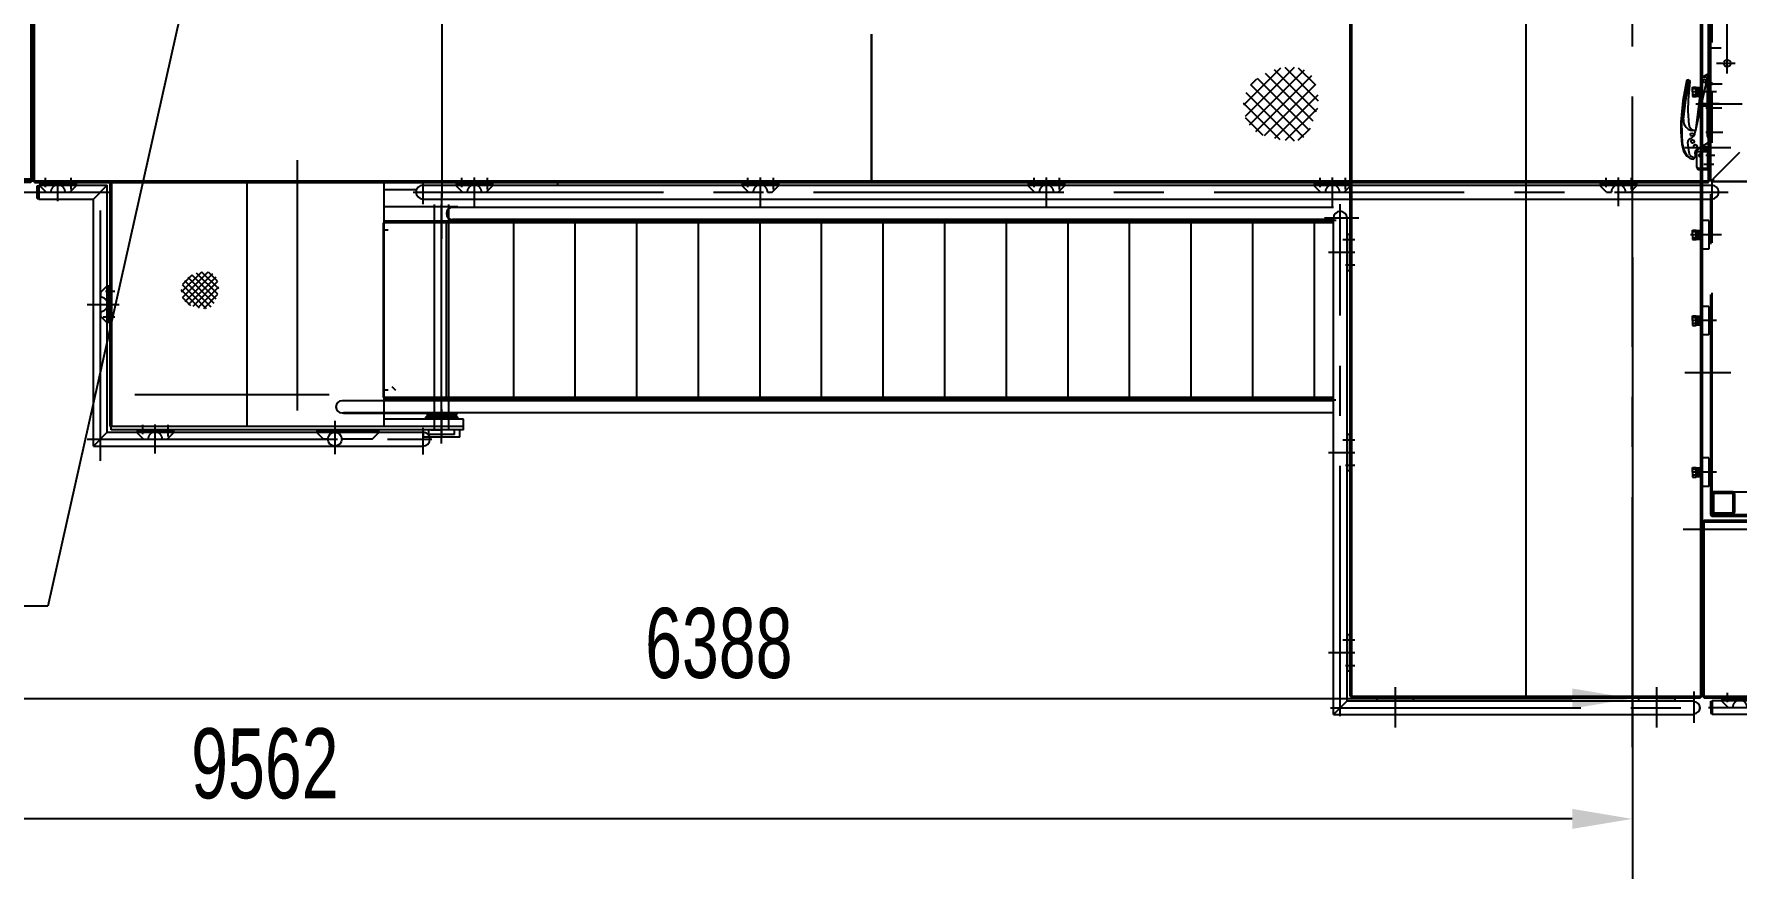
# Model space of a CAD drawing. Header units: millimetres. Extents: x 0 to 29400, y 0 to 20790.
# Drawn here: x 9885 to 15838, y 3807 to 6761 of the extents above; entities that cross this region are included whole.
import ezdxf

# ---------------------------------------------------------------- set-up
doc = ezdxf.new("R2010")
doc.units = ezdxf.units.MM
doc.header["$LTSCALE"] = 700
for name, pattern in [('F', [0.75, 0.5, -0.25]), ('G', [2, 1.25, -0.25, 0.25, -0.25]), ('K', [2.5, 1.25, -0.25, 0.25, -0.25, 0.25, -0.25])]:
    doc.linetypes.add(name, pattern=pattern)
for name, color, linetype in [('01', 7, 'Continuous'), ('02', 1, 'Continuous'), ('04', 2, 'F'), ('05', 142, 'G'), ('07', 6, 'K'), ('08', 1, 'Continuous')]:
    doc.layers.add(name, color=color, linetype=linetype)
doc.styles.get("Standard").update_dxf_attribs({"font": 'FZYTK.TTF', "width": 0.707})
doc.dimstyles.new('INTE', dxfattribs={"dimscale": 70, "dimtxt": 3.5, "dimasz": 3, "dimexe": 3, "dimexo": 0, "dimgap": 1, "dimtad": 1, "dimdec": 0, "dimdsep": 46, "dimtxsty": 'Standard', "dimcen": 0, "dimclrd": 1, "dimclre": 1, "dimclrt": 3, "dimaunit": 1, "dimadec": 0, "dimazin": 0, "dimtfac": 1, "dimtdec": 0, "dimtmove": 0, "dimatfit": 0, "dimfxl": 1, "dimarcsym": 0})

# ---------------------------------------------------------------- blocks, each defined once
blk = doc.blocks.new('*D851')
at = {"layer": '08', "color": 1, "lineweight": -2}
for p, q in [((5911, 11102), (5911, 3807.1)), ((15472.6, 5670), (15472.6, 3807.1)), ((15262.6, 4017.1), (6121, 4017.1))]:
    blk.add_line(p, q, dxfattribs=at)
at = {"layer": '08', "color": 1}
for points in [[(6121, 4052.1), (6121, 3982.1), (5911, 4017.1)], [(15262.6, 4052.1), (15262.6, 3982.1), (15472.6, 4017.1)]]:
    blk.add_solid(points, dxfattribs=at)
at = {"layer": 'DEFPOINTS', "color": 0}
for p in [(5911, 11102), (15472.6, 5670), (5911, 4017.1)]:
    blk.add_point(p, dxfattribs=at)
at = {"layer": '08', "color": 3, "insert": (10691.8, 4209.7), "char_height": 245, "attachment_point": 5}
blk.add_mtext('9562', dxfattribs=at)
blk = doc.blocks.new('*D854')
at = {"layer": '08', "color": 1, "lineweight": -2}
for p, q in [((19030.9, 18159.3), (25718.1, 18159.3)), ((25508.1, 17949.3), (25508.1, 5239.7)), ((15649.9, 5029.7), (25718.1, 5029.7))]:
    blk.add_line(p, q, dxfattribs=at)
at = {"layer": '08', "color": 1}
for points in [[(25473.1, 17949.3), (25543.1, 17949.3), (25508.1, 18159.3)], [(25473.1, 5239.7), (25543.1, 5239.7), (25508.1, 5029.7)]]:
    blk.add_solid(points, dxfattribs=at)
at = {"layer": 'DEFPOINTS', "color": 0}
for p in [(19030.9, 18159.3), (15649.9, 5029.7), (25508.1, 5029.7)]:
    blk.add_point(p, dxfattribs=at)
at = {"layer": '08', "color": 3, "insert": (25315.6, 11594.5), "char_height": 245, "attachment_point": 5, "rotation": 90}
blk.add_mtext('13130', dxfattribs=at)
blk = doc.blocks.new('*D856')
at = {"layer": '08', "color": 1, "lineweight": -2}
for p, q in [((9085, 9261), (9085, 4228)), ((15472.6, 5981.2), (15472.6, 4228)), ((9295, 4438), (15262.6, 4438))]:
    blk.add_line(p, q, dxfattribs=at)
at = {"layer": '08', "color": 1}
for points in [[(9295, 4473), (9295, 4403), (9085, 4438)], [(15262.6, 4473), (15262.6, 4403), (15472.6, 4438)]]:
    blk.add_solid(points, dxfattribs=at)
at = {"layer": 'DEFPOINTS', "color": 0}
for p in [(9085, 9261), (15472.6, 5981.2), (15472.6, 4438)]:
    blk.add_point(p, dxfattribs=at)
at = {"layer": '08', "color": 3, "insert": (12278.8, 4630.5), "char_height": 245, "attachment_point": 5}
blk.add_mtext('6388', dxfattribs=at)
blk = doc.blocks.new('qe40051123afaf')
at = {"layer": '02', "linetype": 'Continuous'}
h = blk.add_hatch(dxfattribs=at)
h.set_pattern_fill('ANSI37', color=1, scale=10, style=0)
h.set_pattern_definition([(45, (13483.265, -2957.207), (-22.45064, 22.45064), []), (135, (13483.265, -2957.207), (-22.45064, -22.45064), [])])
edge = h.paths.add_edge_path()
edge.add_spline(control_points=[(24768.4, -1615.2), (24773.6, -1575.4), (24789.9, -1451.6), (25060.8, -1520.3), (25023.6, -1721.7), (24917.2, -1742.6), (24823.5, -1762), (24790.9, -1691.6), (24776.1, -1647.4), (24770.6, -1624.3), (24768.4, -1615.2)], knot_values=[0, 0, 0, 0, 107.226623, 332.783515, 469.925804, 564.431844, 645.860592, 719.225168, 762.115824, 790.07632, 790.07632, 790.07632, 790.07632], degree=3, periodic=0)
h = blk.add_hatch(dxfattribs=at)
h.set_pattern_fill('ANSI37', color=1, scale=10, style=0)
h.set_pattern_definition([(45, (13496.544, -3513.042), (-22.45064, 22.45064), []), (135, (13496.544, -3513.042), (-22.45064, -22.45064), [])])
edge = h.paths.add_edge_path()
edge.add_spline(control_points=[(24781.7, -2171.1), (24786.9, -2131.2), (24803.2, -2007.4), (25074.1, -2076.2), (25036.8, -2277.6), (24930.5, -2298.5), (24836.7, -2317.9), (24804.2, -2247.4), (24789.3, -2203.3), (24783.9, -2180.2), (24781.7, -2171.1)], knot_values=[0, 0, 0, 0, 107.226623, 332.783515, 469.925804, 564.431844, 645.860592, 719.225168, 762.115824, 790.07632, 790.07632, 790.07632, 790.07632], degree=3, periodic=0)
for p, q in [((23841.2, -1265.5), (23841.2, -2484.5)), ((23847.2, -1874.5), (23847.2, -1276.5)), ((23847.2, -1278.5), (23847.2, -2484.5)), ((25883.2, -1265.5), (25883.2, -2484.5)), ((25883.2, -1265.5), (25883.2, -1874.5)), ((25889.2, -1265.5), (25889.2, -2484.5)), ((25883.2, -1874.5), (23847.2, -1874.5)), ((23847.2, -2484.5), (23847.2, -1875.5)), ((23847.2, -1875.5), (25883.2, -1875.5)), ((25883.2, -1875.5), (25883.2, -2484.5)), ((23847.2, -2484.5), (25877.2, -2484.5)), ((23847.2, -2484.5), (23847.2, -2490.5)), ((25883.2, -2484.5), (23847.2, -2484.5)), ((25883.2, -2490.5), (23847.2, -2490.5)), ((25883.2, -2484.5), (25883.2, -2490.5))]:
    blk.add_line(p, q)
at = {"layer": '01', "color": 7, "linetype": 'Continuous'}
for p, q in [((23892.2, -1265.5), (23841.2, -1265.5)), ((23871.2, -1252.5), (23927.2, -1252.5)), ((23873.2, -1265.5), (25889.2, -1265.5)), ((23927.2, -1252.5), (23927.2, -1264.5)), ((24511.8, -1252.5), (24455.8, -1252.5)), ((24455.8, -1252.5), (24455.8, -1264.5)), ((24564.6, -1252.5), (24620.6, -1252.5)), ((24620.6, -1252.5), (24620.6, -1264.5)), ((25165.8, -1252.5), (25109.8, -1252.5)), ((25109.8, -1252.5), (25109.8, -1264.5)), ((25218.6, -1252.5), (25274.6, -1252.5)), ((25274.6, -1252.5), (25274.6, -1264.5)), ((25859.8, -1252.5), (25803.8, -1252.5)), ((25803.8, -1252.5), (25803.8, -1264.5))]:
    blk.add_line(p, q, dxfattribs=at)
at = {"layer": '01'}
for p, q in [((23927.2, -1264.5), (23871.2, -1264.5)), ((24455.8, -1264.5), (24511.8, -1264.5)), ((24620.6, -1264.5), (24565.2, -1264.5)), ((25109.8, -1264.5), (25165.8, -1264.5)), ((25274.6, -1264.5), (25219.2, -1264.5)), ((25803.8, -1264.5), (25859.8, -1264.5)), ((23841.2, -2484.5), (23847.2, -2484.5)), ((25883.2, -2484.5), (25889.2, -2484.5))]:
    blk.add_line(p, q, dxfattribs=at)
for centre, radius, start, end in [((23871.2, -1276.5), 24, 90, 152.72039), ((23871.2, -1276.5), 12, 90, 113.55646), ((24511.2, -1276.5), 12, 66.44354, 90), ((24512.3, -1274.7), 22.3, 24.57226, 91.25855), ((24564.1, -1274.7), 22.3, 88.74145, 155.42774), ((24565.2, -1276.5), 12, 90, 113.55646), ((25165.2, -1276.5), 12, 66.44354, 90), ((25166.3, -1274.7), 22.3, 24.57226, 91.25855), ((25218.1, -1274.7), 22.3, 88.74145, 155.42774), ((25219.2, -1276.5), 12, 90, 113.55646), ((25859.2, -1276.5), 12, 66.44354, 90), ((25860.3, -1274.7), 22.3, 24.57226, 91.25855)]:
    blk.add_arc(centre, radius, start, end, dxfattribs=at)
at = {"layer": '04', "color": 2, "linetype": 'F'}
for p, q in [((23847.2, -1265.5), (23847.2, -1455.5)), ((23847.2, -1271.5), (25883.2, -1271.5)), ((23859.2, -1276.5), (23859.2, -1455.5)), ((23892.2, -1265.5), (23892.2, -2484.5)), ((23927.2, -1265.5), (23927.2, -1265.5)), ((24490.2, -2484.5), (24490.2, -1265.5)), ((24490.2, -1265.5), (24541.2, -1265.5)), ((24523.2, -1276.5), (24523.2, -1455.5)), ((24535.2, -2484.5), (24535.2, -1265.5)), ((24535.2, -1276.5), (24535.2, -1455.5)), ((24541.2, -2484.5), (24541.2, -1265.5)), ((24541.2, -1276.5), (24541.2, -1455.5)), ((24553.2, -1276.5), (24553.2, -1455.5)), ((25144.2, -1265.5), (25195.2, -1265.5)), ((25177.2, -1276.5), (25177.2, -1455.5)), ((25189.2, -2484.5), (25189.2, -1265.5)), ((25189.2, -1276.5), (25189.2, -1455.5)), ((25195.2, -2484.5), (25195.2, -1265.5)), ((25195.2, -1276.5), (25195.2, -1455.5)), ((25207.2, -1276.5), (25207.2, -1455.5)), ((25240.2, -2484.5), (25240.2, -1265.5)), ((25838.2, -1265.5), (25838.2, -2484.5)), ((25871.2, -1276.5), (25871.2, -1455.5)), ((25883.2, -1276.5), (25883.2, -1455.5)), ((23847.2, -1315.5), (25883.2, -1315.5)), ((23847.2, -1455.5), (23859.2, -1455.5)), ((24535.2, -1455.5), (24523.2, -1455.5)), ((24541.2, -1455.5), (24553.2, -1455.5)), ((25189.2, -1455.5), (25177.2, -1455.5)), ((25195.2, -1455.5), (25207.2, -1455.5)), ((25883.2, -1455.5), (25871.2, -1455.5)), ((25883.2, -1849.5), (23847.2, -1849.5)), ((25883.2, -1855.5), (23847.2, -1855.5)), ((23847.2, -1899.5), (25883.2, -1899.5)), ((23847.2, -2433.5), (25883.2, -2433.5)), ((23892.2, -2484.5), (23841.2, -2484.5)), ((25883.2, -2478.5), (23847.2, -2478.5)), ((25883.2, -2484.5), (23847.2, -2484.5)), ((25838.2, -2484.5), (25883.2, -2484.5))]:
    blk.add_line(p, q, dxfattribs=at)
for centre, radius, start, end in [((23871.2, -1276.5), 24, 152.72039, 180), ((23871.2, -1276.5), 12, 113.55646, 180), ((24511.2, -1276.5), 12, 0, 66.44354), ((24511.2, -1276.5), 24, 0, 27.27961), ((24565.2, -1276.5), 24, 152.72039, 180), ((24565.2, -1276.5), 12, 113.55646, 180), ((25165.2, -1276.5), 12, 0, 66.44354), ((25165.2, -1276.5), 24, 0, 27.27961), ((25219.2, -1276.5), 24, 152.72039, 180), ((25219.2, -1276.5), 12, 113.55646, 180), ((25859.2, -1276.5), 12, 0, 66.44354), ((25859.2, -1276.5), 24, 0, 27.27961)]:
    blk.add_arc(centre, radius, start, end, dxfattribs=at)
at = {"layer": '05', "color": 4, "linetype": 'G'}
for p, q in [((23819.3, -1303.5), (23879.5, -1303.5)), ((24509.3, -1303.5), (24569.6, -1303.5)), ((25163.3, -1303.5), (25223.6, -1303.5)), ((25857.3, -1303.5), (25917.6, -1303.5)), ((23817, -1430.5), (23878.6, -1430.5)), ((24509.3, -1430.5), (24570.9, -1430.5)), ((25163.3, -1430.5), (25224.9, -1430.5)), ((25163.3, -1430.5), (25224.9, -1430.5)), ((25857.3, -1430.5), (25918.9, -1430.5))]:
    blk.add_line(p, q, dxfattribs=at)
blk = doc.blocks.new('A$C42797331')
at = {"layer": '01', "color": 7, "linetype": 'Continuous', "ltscale": 0.6}
for p, q in [((24.7, 114), (24.7, 0)), ((30.7, 114), (24.7, 114)), ((30.7, 114), (30.7, 0)), ((30.7, 114), (36.7, 108)), ((36.7, 108), (36.7, 6)), ((30.7, 0), (24.7, 0)), ((30.7, 0), (36.7, 6))]:
    blk.add_line(p, q, dxfattribs=at)
at = {"layer": '05', "ltscale": 0.6}
blk.add_line((0, 57), (60.2, 57), dxfattribs=at)
blk = doc.blocks.new('A$C20E85FB4')
at = {"layer": '02', "linetype": 'Continuous', "ltscale": 0.8}
h = blk.add_hatch(dxfattribs=at)
h.set_pattern_fill('ANSI37', color=1, scale=10, style=0)
h.set_pattern_definition([(45, (-11288.267, -1206.898), (-22.45064, 22.45064), []), (135, (-11288.267, -1206.898), (-22.45064, -22.45064), [])])
edge = h.paths.add_edge_path()
edge.add_spline(control_points=[(-3.1, 135.1), (2.1, 175), (18.3, 298.7), (289.3, 230), (252, 28.6), (145.7, 7.7), (51.9, -11.7), (19.4, 58.8), (4.5, 102.9), (-1, 126), (-3.1, 135.1)], knot_values=[0, 0, 0, 0, 107.226623, 332.783515, 469.925804, 564.431844, 645.860592, 719.225168, 762.115824, 790.07632, 790.07632, 790.07632, 790.07632], degree=3, periodic=0)
blk = doc.blocks.new('erq71312356a1d23f')
at = {"layer": '01', "color": 7, "linetype": 'Continuous', "ltscale": 1.5}
for q in [(15973.9, -3946), (16188.9, -3957)]:
    blk.add_line((16188.9, -3946), q, dxfattribs=at)
at = {"layer": '01', "color": 7, "linetype": 'Continuous'}
blk.add_line((15973.9, -3957), (15973.9, -3946), dxfattribs=at)
at = {"layer": '04', "color": 2, "linetype": 'F', "ltscale": 1.5}
for p, q in [((16188.9, -3951), (15973.9, -3951)), ((15995.9, -3979), (15973.9, -3957)), ((16010.9, -3979), (15995.9, -3979)), ((16166.9, -3979), (16060.9, -3979)), ((16166.9, -3979), (16188.9, -3957))]:
    blk.add_line(p, q, dxfattribs=at)
at = {"layer": '04', "color": 2, "linetype": 'F'}
blk.add_arc((16035.9, -3979), 25, 0, 180, dxfattribs=at)
at = {"layer": '05', "color": 4, "linetype": 'G'}
blk.add_line((16035.9, -3914.8), (16035.9, -4031.4), dxfattribs=at)
blk = doc.blocks.new('qdsajeq')
for p, q in [((15344.4, -3838.5), (15471.4, -3838.5)), ((15344.4, -3838.5), (15344.4, -3847.5)), ((15471.4, -3838.5), (15471.4, -3847.5))]:
    blk.add_line(p, q)
at = {"layer": '04', "color": 2, "linetype": 'F'}
for p, q in [((15344.4, -3843.5), (15471.4, -3843.5)), ((15344.4, -3847.5), (15344.4, -3849.5)), ((15366.4, -3871.5), (15344.4, -3849.5)), ((15449.4, -3871.5), (15471.4, -3849.5)), ((15471.4, -3847.5), (15471.4, -3849.5)), ((15366.4, -3871.5), (15382.9, -3871.5)), ((15432.9, -3871.5), (15449.4, -3871.5))]:
    blk.add_line(p, q, dxfattribs=at)
blk.add_arc((15407.9, -3871.5), 25, 0, 180, dxfattribs=at)
at = {"layer": '05', "color": 142, "linetype": 'G'}
for p, q in [((15363.4, -3821.2), (15363.4, -3853.9)), ((15452.4, -3821.2), (15452.4, -3862.5))]:
    blk.add_line(p, q, dxfattribs=at)
blk = doc.blocks.new('*U844')
at = {"layer": '01'}
for p, q in [((-15.1, 5), (-15.1, 0)), ((0, 5), (-15.1, 5)), ((-15.1, 0), (0, 0)), ((0, 0), (-2.9, 5)), ((0, 5), (2.9, 0)), ((0, 5), (15.1, 5)), ((15.1, 0), (0, 0)), ((15.1, 5), (15.1, 0))]:
    blk.add_line(p, q, dxfattribs=at)
at = {"layer": '05'}
blk.add_line((0, 7.1), (0, -2.1), dxfattribs=at)
blk = doc.blocks.new('RQ')
at = {"ltscale": 1.5}
for p, q in [((7221.4, -4177.2), (7348.4, -4177.2)), ((7221.4, -4202.2), (7221.4, -4177.2)), ((7221.4, -4202.2), (7348.4, -4202.2)), ((7348.4, -4202.2), (7348.4, -4177.2))]:
    blk.add_line(p, q, dxfattribs=at)
at = {"layer": '04', "color": 2, "linetype": 'F', "ltscale": 1.5}
for p, q in [((7240.4, -4193.2), (7240.4, -4177.2)), ((7240.4, -4193.2), (7329.4, -4193.2)), ((7329.4, -4193.2), (7329.4, -4177.2))]:
    blk.add_line(p, q, dxfattribs=at)
at = {"layer": '05', "color": 4, "linetype": 'G', "ltscale": 1.5}
blk.add_line((7284.9, -4224.2), (7284.9, -4159.9), dxfattribs=at)

msp = doc.modelspace()

# ---------------------------------------------------------------- hatches: boundary and pattern name
at = {"layer": '02'}
h = msp.add_hatch(color=256, dxfattribs=at)
h.paths.add_polyline_path([(11372.8, 6106.5), (11366.8, 6112.5), (11366.8, 6106.5)])
h.paths.add_polyline_path([(11366.8, 6106.5), (11366.8, 6112.5), (11360.8, 6106.5)])
h = msp.add_hatch(color=256, dxfattribs=at)
h.paths.add_polyline_path([(11372.8, 5484.5), (11366.8, 5478.5), (11366.8, 5484.5)])
h.paths.add_polyline_path([(11366.8, 5484.5), (11366.8, 5478.5), (11360.8, 5484.5)])

# ---------------------------------------------------------------- linework, layer by layer
for p, q in [((14484.6, 7453), (14484.6, 4446)), ((14490.6, 7459), (14490.6, 4440)), ((15100.6, 7453), (15100.6, 4446)), ((15710.6, 7459), (15710.6, 4440)), ((15716.6, 7453), (15716.6, 4446)), ((15740.6, 6609), (15740.6, 6509)), ((9896, 6186.5), (9896, 6230.5)), ((9896, 6230.5), (9901, 6230.5)), ((9901, 6232.6), (9901, 6184.3)), ((10141, 6232.6), (10092.7, 6184.3)), ((10141, 5368.6), (10141, 6232.6)), ((9896, 6186.5), (9901, 6186.5)), ((10092.7, 5320.3), (10092.7, 6184.3)), ((11284.4, 6156.5), (11284.4, 6165.5)), ((11335.2, 6156.5), (11335.2, 6165.5)), ((14427.6, 6100.5), (11107.9, 6100.5)), ((11122.6, 6075.5), (11107.9, 6075.5)), ((14484.6, 6060.7), (14475.6, 6060.7)), ((14484.6, 5933.7), (14484.6, 6060.7)), ((14484.6, 5933.7), (14475.6, 5933.7)), ((15740.6, 5809), (15740.6, 5709)), ((11122.6, 5515.5), (11107.9, 5515.5)), ((14427.6, 5490.5), (11107.9, 5490.5)), ((11135.6, 5528.5), (11148.6, 5515.5)), ((11284.4, 5377), (11284.4, 5426.5)), ((11335.2, 5377), (11335.2, 5426.5)), ((10092.7, 5320.3), (10141, 5368.6)), ((11271.8, 5377), (11309.8, 5377)), ((11347.8, 5377), (11309.8, 5377)), ((14484.6, 5360.7), (14475.6, 5360.7)), ((14484.6, 5233.7), (14484.6, 5360.7)), ((15740.6, 5279), (15740.6, 5179)), ((14484.6, 5233.7), (14475.6, 5233.7)), ((14484.6, 4660.7), (14475.6, 4660.7)), ((14484.6, 4533.7), (14484.6, 4660.7)), ((14484.6, 4533.7), (14475.6, 4533.7)), ((14484.6, 4446), (15716.6, 4446)), ((14490.6, 4440), (15710.6, 4440)), ((14643.1, 4438.7), (14579.6, 4438.7)), ((14579.6, 4438.7), (14579.6, 4427.7)), ((14643.1, 4438.7), (14706.6, 4438.7)), ((14706.6, 4438.7), (14706.6, 4427.7)), ((15557.1, 4438.7), (15493.6, 4438.7)), ((15493.6, 4438.7), (15493.6, 4427.7)), ((15557.1, 4438.7), (15620.6, 4438.7)), ((15620.6, 4438.7), (15620.6, 4427.7)), ((15746.6, 4407), (15746.6, 4429)), ((15746.6, 4429), (15751.6, 4429)), ((15746.6, 4407), (15746.6, 4385)), ((15751.6, 4431.3), (15751.6, 4382.8)), ((15746.6, 4385), (15751.6, 4385))]:
    msp.add_line(p, q)
msp.add_circle((10936.4, 5344.5), 24.1)
for centre, radius, start, end in [((11244.3, 6208.5), 24.2, 90, 270), ((15750.3, 6208.5), 24.2, 270, 90), ((11244.5, 5344.5), 24.2, 270, 90), ((15688.1, 4405.7), 21.1, 270, 90)]:
    msp.add_arc(centre, radius, start, end)
at = {"layer": '01', "color": 7, "linetype": 'Continuous'}
for p, q in [((15745.6, 9866), (15745.6, 6255)), ((9885.9, 6247.5), (9885.9, 7466.5)), ((15738.9, 6247.5), (15738.9, 7466.5)), ((15744.9, 7466.5), (15744.9, 6247.5)), ((12811.9, 6761), (12811.9, 6247.5)), ((12812.9, 6761), (12812.9, 6247.5)), ((15735.9, 6612.1), (15692, 6419)), ((15744.8, 6625.6), (15720.3, 6611.5)), ((15735.9, 6403.1), (15735.9, 6612.1)), ((15661.9, 6596.5), (15649, 6527.3)), ((15664.9, 6596.6), (15655.4, 6548.5)), ((15659.5, 6531.5), (15671.2, 6593.9)), ((15669.5, 6530.8), (15674.6, 6594.9)), ((15715, 6602.1), (15694.8, 6431.4)), ((15753.4, 6588.9), (15744.9, 6588.9)), ((15753.4, 6584.4), (15744.9, 6584.4)), ((15649, 6527.3), (15642.2, 6453.3)), ((15651.1, 6515.3), (15644.8, 6455.3)), ((15655.4, 6548.5), (15651.1, 6515.3)), ((15651.9, 6462.6), (15659.5, 6531.5)), ((15667.4, 6493), (15669.5, 6530.8)), ((15671, 6442.6), (15667.4, 6493)), ((15642.2, 6453.3), (15642, 6418.6)), ((15644.8, 6455.3), (15645.3, 6410.8)), ((15642, 6418.6), (15645.5, 6374.6)), ((15645.3, 6410.8), (15647.3, 6378.1)), ((15645.5, 6374.6), (15651.3, 6351.8)), ((15647.3, 6378.1), (15652.5, 6356.7)), ((15670.2, 6354.4), (15666.9, 6382.7)), ((15745, 6385), (15701.2, 6359.1)), ((15651.3, 6351.8), (15662.6, 6334.1)), ((15652.5, 6356.7), (15661.1, 6340.5)), ((15661.1, 6340.5), (15668.5, 6331.6)), ((15668.5, 6331.6), (15674, 6326.8)), ((15673.8, 6336.6), (15670.2, 6354.4)), ((15674, 6326.8), (15680.1, 6324.4)), ((15680.1, 6324.4), (15686.6, 6324)), ((15698.3, 6296.1), (15698.3, 6348.9)), ((15745.6, 6348.9), (15698.3, 6348.9)), ((15736.4, 6290.8), (15736.4, 6348.9)), ((15745.6, 6286.1), (15745.6, 6348.9)), ((15745.6, 6290.8), (15703.5, 6290.8)), ((15745.6, 6286.1), (15708.3, 6286.1)), ((9879.9, 6247.5), (9885.9, 6247.5)), ((9885.9, 6247.5), (15738.9, 6247.5)), ((9885.9, 6241.5), (9885.9, 6247.5)), ((9885.9, 6241.5), (15738.9, 6241.5)), ((9901, 6232.6), (10141, 6232.6)), ((10149.9, 6247.5), (10149.9, 5390)), ((10155.9, 6241.5), (10155.9, 5390)), ((10628.9, 6241.5), (10628.9, 5389.5)), ((11107.9, 6247.5), (11107.9, 5389.5)), ((11221.5, 6216.5), (11107.9, 6216.5)), ((11244.3, 6232.6), (15750.3, 6232.6)), ((11716.5, 6232.6), (11716.5, 6241.5)), ((15744.9, 6247.5), (15738.9, 6247.5)), ((15738.9, 6241.5), (15738.9, 6247.5)), ((9901, 6184.3), (10092.7, 6184.3)), ((11366.8, 6156.5), (11107.9, 6156.5)), ((11244.3, 6184.3), (15750.3, 6184.3)), ((11284.4, 5426.5), (11284.4, 6156.5)), ((11335.2, 5426.5), (11335.2, 6156.5)), ((11366.8, 6154.8), (11347.9, 6154.8)), ((11366.8, 6156.5), (11366.8, 6154.8)), ((14427.6, 6154.8), (11366.8, 6154.8)), ((11106.4, 5490.5), (11106.4, 6100.5)), ((14427.6, 6106.5), (11107.9, 6106.5)), ((11373.3, 6106.5), (11246.3, 6106.5)), ((11326.8, 5490.5), (11326.8, 6100.5)), ((11366.8, 6112.5), (11347.9, 6112.5)), ((11366.8, 6112.5), (11360.8, 6106.5)), ((11366.8, 6112.5), (11366.8, 6106.5)), ((11366.8, 6112.5), (11372.8, 6106.5)), ((11456.1, 6112.5), (11366.8, 6112.5)), ((11373.3, 6112.5), (11373.3, 6106.5)), ((14427.6, 6112.5), (11456.1, 6112.5)), ((11494.7, 6112.5), (11494.7, 6106.5)), ((11561.7, 5490.5), (11561.7, 6100.5)), ((11777, 5490.5), (11777, 6100.5)), ((11992.4, 5490.5), (11992.4, 6100.5)), ((12056.3, 6112.5), (12056.3, 6106.5)), ((12207.7, 5490.5), (12207.7, 6100.5)), ((12229.4, 6112.5), (12229.4, 6106.5)), ((12423, 5490.5), (12423, 6100.5)), ((12638.4, 5490.5), (12638.4, 6100.5)), ((12791, 6112.5), (12791, 6106.5)), ((12853.7, 5490.5), (12853.7, 6100.5)), ((12964.2, 6112.5), (12964.2, 6106.5)), ((13069, 5490.5), (13069, 6100.5)), ((13284.4, 5490.5), (13284.4, 6100.5)), ((13499.7, 5490.5), (13499.7, 6100.5)), ((13525.7, 6112.5), (13525.7, 6106.5)), ((13698.9, 6112.5), (13698.9, 6106.5)), ((13715, 5490.5), (13715, 6100.5)), ((13930.4, 5490.5), (13930.4, 6100.5)), ((14145.7, 5490.5), (14145.7, 6100.5)), ((14260.4, 6112.5), (14260.4, 6106.5)), ((14361, 5490.5), (14361, 6100.5)), ((14427.6, 4381.7), (14427.6, 6117.2)), ((14433.6, 6112.5), (14433.6, 6106.5)), ((14475.6, 4429.7), (14475.6, 6117.2)), ((11107.9, 6062.5), (11110.6, 6062.5)), ((11110.6, 5948.5), (11107.9, 5948.5)), ((11110.6, 5642.5), (11107.9, 5642.5)), ((10966.8, 5478.5), (10961.5, 5478.5)), ((11366.8, 5478.5), (10966.8, 5478.5)), ((11107.9, 5528.5), (11110.6, 5528.5)), ((14427.6, 5484.5), (11107.9, 5484.5)), ((11373.3, 5484.5), (11246.3, 5484.5)), ((11366.8, 5478.5), (11360.8, 5484.5)), ((11366.8, 5478.5), (11372.8, 5484.5)), ((11366.8, 5478.5), (11366.8, 5484.5)), ((11456.1, 5478.5), (11366.8, 5478.5)), ((11373.3, 5478.5), (11373.3, 5484.5)), ((14427.6, 5478.5), (11456.1, 5478.5)), ((11494.7, 5478.5), (11494.7, 5484.5)), ((12056.3, 5478.5), (12056.3, 5484.5)), ((12229.4, 5478.5), (12229.4, 5484.5)), ((12791, 5478.5), (12791, 5484.5)), ((12964.2, 5478.5), (12964.2, 5484.5)), ((13525.7, 5478.5), (13525.7, 5484.5)), ((13698.9, 5478.5), (13698.9, 5484.5)), ((14260.4, 5478.5), (14260.4, 5484.5)), ((14433.6, 5478.5), (14433.6, 5484.5)), ((10961.5, 5436.2), (10966.8, 5436.2)), ((10966.8, 5434.5), (10966.8, 5436.2)), ((11366.8, 5436.2), (10966.8, 5436.2)), ((11366.8, 5434.5), (10966.8, 5434.5)), ((11366.8, 5434.5), (11366.8, 5436.2)), ((14427.6, 5436.2), (11366.8, 5436.2)), ((10141, 5368.6), (11244.5, 5368.6)), ((10154.1, 5377.5), (10154.1, 5389.5)), ((11386, 5389.5), (10154.1, 5389.5)), ((11386, 5377.5), (10154.1, 5377.5)), ((11386, 5414.5), (11107.9, 5414.5)), ((11386, 5377.5), (11386, 5414.5)), ((10092.7, 5320.3), (11244.5, 5320.3)), ((14427.6, 4381.7), (14475.6, 4429.7)), ((14475.6, 4429.7), (15688.1, 4429.7)), ((14491.1, 4446), (15710.1, 4446)), ((15751.6, 4431.1), (17482.6, 4431.1)), ((14427.6, 4381.7), (15688.1, 4381.7)), ((15751.6, 4382.8), (17385.6, 4382.8))]:
    msp.add_line(p, q, dxfattribs=at)
at = {"layer": '01'}
for p, q in [((15744.9, 7165.5), (15744.9, 6385.1)), ((15783.4, 6711.3), (15744.9, 6711.3)), ((15716.6, 6609), (15716.6, 6509)), ((15740.6, 6609), (15716.6, 6609)), ((15683.1, 6575.7), (15695.6, 6575.7)), ((15683.1, 6559), (15683.1, 6575.7)), ((15695.6, 6569), (15683.1, 6569)), ((15683.1, 6559), (15683.1, 6542.2)), ((15695.6, 6549), (15683.1, 6549)), ((15695.6, 6575.7), (15695.6, 6559)), ((15695.6, 6542.2), (15695.6, 6559)), ((15744.9, 6442.2), (15744.9, 6551.9)), ((15683.1, 6542.2), (15695.6, 6542.2)), ((15776.4, 6516.8), (15712.3, 6516.8)), ((15740.6, 6509), (15716.6, 6509)), ((15722.1, 6362.9), (15720.5, 6370.5)), ((15662.6, 6334.1), (15674, 6326.8)), ((15673.8, 6336.6), (15687.7, 6329.7)), ((15755.6, 6255), (15755.6, 6245)), ((15755.6, 6245), (18961.6, 6245)), ((16675.6, 6245), (15755.6, 6245)), ((15683.1, 6075.7), (15695.6, 6075.7)), ((15683.1, 6059), (15683.1, 6075.7)), ((15695.6, 6075.7), (15695.6, 6059)), ((15740.5, 6109), (15716.5, 6109)), ((15716.6, 6109), (15716.6, 6009)), ((15740.5, 6109), (15740.6, 6009)), ((15695.6, 6069), (15683.1, 6069)), ((15683.1, 6059), (15683.1, 6042.2)), ((15695.6, 6049), (15683.1, 6049)), ((15683.1, 6042.2), (15695.6, 6042.2)), ((15695.6, 6042.2), (15695.6, 6059)), ((15740.6, 6009), (15716.6, 6009)), ((15683.1, 5775.7), (15695.6, 5775.7)), ((15683.1, 5759), (15683.1, 5775.7)), ((15695.6, 5775.7), (15695.6, 5759)), ((15716.6, 5809), (15716.6, 5709)), ((15740.6, 5809), (15716.6, 5809)), ((15695.6, 5769), (15683.1, 5769)), ((15683.1, 5759), (15683.1, 5742.2)), ((15695.6, 5749), (15683.1, 5749)), ((15683.1, 5742.2), (15695.6, 5742.2)), ((15695.6, 5742.2), (15695.6, 5759)), ((15740.6, 5709), (15716.6, 5709)), ((11258.8, 5434.5), (11258.8, 5426.5)), ((11258.8, 5434.5), (11309.8, 5434.5)), ((11258.8, 5432.5), (11309.8, 5432.5)), ((11258.8, 5429.5), (11309.8, 5429.5)), ((11258.8, 5426.5), (11309.8, 5426.5)), ((11360.8, 5434.5), (11309.8, 5434.5)), ((11360.8, 5432.5), (11309.8, 5432.5)), ((11360.8, 5429.5), (11309.8, 5429.5)), ((11360.8, 5426.5), (11309.8, 5426.5)), ((11360.8, 5434.5), (11360.8, 5426.5)), ((10149.9, 5390), (10155.9, 5390)), ((10154.1, 5389.5), (10154.1, 5390)), ((10155.9, 5390), (10160.1, 5390)), ((15683.1, 5245.7), (15695.6, 5245.7)), ((15683.1, 5229), (15683.1, 5245.7)), ((15695.6, 5245.7), (15695.6, 5229)), ((15716.6, 5279), (15716.6, 5179)), ((15740.6, 5279), (15716.6, 5279)), ((15695.6, 5239), (15683.1, 5239)), ((15683.1, 5229), (15683.1, 5212.2)), ((15695.6, 5219), (15683.1, 5219)), ((15683.1, 5212.2), (15695.6, 5212.2)), ((15695.6, 5212.2), (15695.6, 5229)), ((15740.6, 5179), (15716.6, 5179)), ((15722.6, 5062), (17487.6, 5062)), ((15722.6, 5062), (15722.6, 4440)), ((15716.6, 5056), (17493.6, 5056)), ((15716.6, 5056), (15716.6, 4446)), ((15716.6, 4446), (17493.6, 4446)), ((15722.6, 4440), (17487.6, 4440))]:
    msp.add_line(p, q, dxfattribs=at)
at = {"layer": '01', "color": 7, "linetype": 'Continuous'}
for centre, radius in [((15804.6, 6658.5), 12), ((15724.6, 6597.4), 5.25), ((15681.2, 6409.3), 5.51), ((15683.4, 6385.5), 5.81), ((15692.8, 6368.9), 5.64), ((15711.2, 6336.6), 5.75), ((15730.7, 6362.5), 5.1)]:
    msp.add_circle(centre, radius, dxfattribs=at)
at = {"layer": '01'}
for centre, radius, start, end in [((15745.7, 6591), 32.6, 141.03473, 160.19587), ((15677.7, 6385.1), 11.1, 118.53494, 192.61614), ((15667.3, 6419), 24.7, 281.99437, 359.97929), ((15764.4, 6406.2), 28.7, 186.08693, 227.41703), ((15686.4, 6327), 3, 261.39738, 63.9167), ((15688.7, 6334.6), 4.87, 254.1918, 45.02584), ((15707.9, 6343.8), 16.7, 113.67202, 200.01407), ((15720.1, 6344.6), 22.2, 125.78479, 168.70668), ((15730.7, 6362.5), 8.63, 177.58451, 13.40691), ((15704.7, 6297), 6.34, 180.82199, 259.23984)]:
    msp.add_arc(centre, radius, start, end, dxfattribs=at)
at = {"layer": '01', "color": 7, "linetype": 'Continuous'}
for centre, radius, start, end in [((15820.6, 6565.7), 96.5, 141.67076, 151.32288), ((15668, 6593.8), 6.65, 8.31504, 156.70809), ((15668.2, 6595.5), 3.46, 333.23865, 176.66949), ((15680.4, 6456.9), 29, 168.78657, 228.68047), ((15683.6, 6450.2), 27, 213.98269, 291.27128), ((15689.9, 6443.7), 18.9, 183.27059, 280.62848), ((15708.3, 6296.1), 10, 180, 270), ((15755.6, 6255), 10, 180, 270), ((15755.6, 6255), 5, 180, 270), ((11347.9, 6133.7), 21.2, 90, 270), ((14451.6, 6117.2), 24, 0, 180), ((10961.5, 5457.4), 21.2, 90, 270)]:
    msp.add_arc(centre, radius, start, end, dxfattribs=at)
for points, knots in [([(15721, 6348.9), (15720.8, 6349.8), (15720.6, 6351.7), (15722.1, 6353.2), (15722.7, 6355.1), (15721.1, 6356.2), (15721.9, 6357.9), (15720.9, 6359.8), (15722.2, 6361.7), (15722, 6364.1), (15722.3, 6365.7), (15722.2, 6367.1), (15722.3, 6368.5), (15722, 6370.1), (15720.9, 6370.4), (15720.5, 6370.5)], [0, 0, 0, 0, 2.451134, 5.375445, 6.127513, 7.868326, 9.897743, 10.735699, 13.842233, 15.874784, 17.742739, 18.870195, 19.997651, 21.851776, 23.126211, 23.126211, 23.126211, 23.126211]), ([(15741.1, 6382.7), (15741.6, 6382.2), (15742.5, 6381.1), (15743.7, 6379.5), (15743.5, 6377.8), (15743.6, 6376.6), (15743.6, 6375.7), (15743.6, 6375), (15743.6, 6374.2), (15743.6, 6373.2), (15743.5, 6372), (15743.5, 6371.1), (15743.5, 6370.3), (15743.5, 6369.8), (15743.6, 6369.2), (15742.6, 6369.1), (15742.2, 6368.5), (15741.4, 6368.4), (15741, 6368), (15740.6, 6367.7), (15739.5, 6367.1), (15739, 6365.7), (15739.1, 6364.6), (15739.1, 6364.5)], [0, 0, 0, 0, 2.261436, 4.160168, 5.695822, 7.110322, 7.918286, 8.403066, 9.08983, 10.342167, 11.352921, 12.605258, 13.090038, 13.857595, 14.019192, 14.960797, 15.778279, 16.365989, 16.94826, 17.522111, 17.902974, 20.789855, 21.084049, 21.084049, 21.084049, 21.084049])]:
    msp.add_open_spline(points, degree=3, knots=knots, dxfattribs=at)
at = {"layer": '02'}
for p, q in [((10597.8, 7732), (9932.9, 4760.8)), ((9932.9, 4760.8), (9746.9, 4760.8))]:
    msp.add_line(p, q, dxfattribs=at)
at = {"layer": '02', "color": 1, "linetype": 'Continuous'}
for p, q in [((15753.4, 6589.1), (15744.9, 6589.1)), ((15753.4, 6584.1), (15744.9, 6584.1)), ((15744.9, 6479.3), (15748.4, 6475.8)), ((15744.9, 6465.2), (15748.4, 6461.7)), ((15744.9, 6436.8), (15748.4, 6433.3)), ((15747.2, 6448.7), (15748.4, 6447.5)), ((15744.9, 6422.7), (15746.9, 6420.7)), ((15744.9, 6408.5), (15748.4, 6405)), ((15744.9, 6394.4), (15748.4, 6390.9))]:
    msp.add_line(p, q, dxfattribs=at)
at = {"layer": '05', "color": 4, "linetype": 'G'}
for p, q in [((15472.6, 4267.4), (15472.6, 18878)), ((15767.4, 6559), (15682.7, 6559)), ((15733.2, 6586.6), (15786.4, 6586.6)), ((15694.7, 6516.8), (15856.3, 6516.8)), ((15729.7, 6502.5), (15784.9, 6502.5)), ((15729.5, 6418.4), (15788.7, 6418.4)), ((10805.1, 6320.3), (10805.1, 5356.9)), ((15729.7, 6337.4), (15761.5, 6337.4)), ((11424.3, 6158.8), (11424.3, 6259.7)), ((12424.3, 6158.8), (12424.3, 6259.7)), ((13424.3, 6158.8), (13424.3, 6259.7)), ((14424.3, 6158.8), (14424.3, 6259.7)), ((15424.3, 6158.8), (15424.3, 6259.7)), ((9874.5, 6208.5), (10157, 6208.5)), ((9968.4, 6176.4), (9968.4, 6246.8)), ((10116.9, 5268.7), (10116.9, 6242.2)), ((11210.1, 6208.5), (15808.2, 6208.5)), ((11244.3, 6247.8), (11244.3, 6166.4)), ((15750.3, 6247.8), (15750.3, 6155)), ((11309.8, 5351.9), (11309.8, 6165.5)), ((15784.1, 6059), (15676.2, 6059)), ((10070.4, 5816), (10182, 5816)), ((15767.4, 5759), (15682.7, 5759)), ((11309.8, 5450), (11309.8, 5354.8)), ((10308.4, 5294.8), (10308.4, 5395.7)), ((11244.5, 5383.8), (11244.5, 5291)), ((10071.1, 5344.5), (11275.8, 5344.5)), ((15767.4, 5229), (15682.7, 5229)), ((14643.1, 4478.1), (14643.1, 4336.1)), ((15557.1, 4478.1), (15557.1, 4336.1)), ((15688.1, 4462.4), (15688.1, 4353)), ((15739, 4407), (17516.6, 4407))]:
    msp.add_line(p, q, dxfattribs=at)
at = {"layer": '05'}
for p, q in [((15804.6, 6623.3), (15804.6, 7368.9)), ((11311.4, 6189.3), (11311.4, 7291.1)), ((15831.7, 6658.5), (15766.7, 6658.5)), ((15702.4, 6336.6), (15720, 6336.6)), ((15711.2, 6345.5), (15711.2, 6327.8)), ((15847.6, 6347), (15755.6, 6255)), ((15723.1, 6305.6), (15757.5, 6305.6)), ((7764.7, 6208.5), (9900.9, 6208.5)), ((11309.8, 6209.2), (11309.8, 6045.1)), ((14451.6, 4376.5), (14451.6, 6165.8)), ((14515.9, 6117.2), (14396.3, 6117.2)), ((11309.8, 5381.8), (11309.8, 5545.9)), ((10916.5, 5500), (10237.4, 5500)), ((14417.5, 4405.7), (15735.8, 4405.7))]:
    msp.add_line(p, q, dxfattribs=at)
at = {"layer": '05', "color": 142, "linetype": 'G'}
for p, q in [((14502, 6041.7), (14460.6, 6041.7)), ((14502, 5997.2), (14410.1, 5997.2)), ((14502, 5952.7), (14469.3, 5952.7)), ((14502, 5341.7), (14460.6, 5341.7)), ((14502, 5297.2), (14410.1, 5297.2)), ((14502, 5252.7), (14469.3, 5252.7)), ((14502, 4597.2), (14410.1, 4597.2)), ((14502, 4641.7), (14460.6, 4641.7)), ((14502, 4552.7), (14469.3, 4552.7))]:
    msp.add_line(p, q, dxfattribs=at)
at = {"layer": '07', "color": 6, "linetype": 'K'}
for p, q in [((15745.6, 7601), (15745.6, 5081)), ((15750.6, 7606), (15750.6, 5076)), ((15817, 6363), (15655.9, 6363)), ((15817, 5576), (15655.9, 5576)), ((15750.6, 5151), (15750.6, 5091)), ((15756.6, 5151), (15756.6, 5091)), ((15760.6, 5161), (18898.9, 5161)), ((15820.6, 5161), (15760.6, 5161)), ((15820.6, 5155), (15760.6, 5155)), ((15824.6, 5091), (15824.6, 5151)), ((15830.6, 5091), (15830.6, 5151)), ((15745.6, 5081), (18928.9, 5081)), ((15745.6, 5081), (15750.6, 5076)), ((15750.6, 5076), (18929.6, 5076)), ((15760.6, 5087), (15820.6, 5087)), ((15760.6, 5081), (15820.6, 5081))]:
    msp.add_line(p, q, dxfattribs=at)
for centre, radius, start, end in [((15760.6, 5151), 10, 90, 180), ((15760.6, 5151), 4, 90, 180), ((15820.6, 5151), 10, 0, 90), ((15820.6, 5151), 4, 0, 90), ((15760.6, 5091), 10, 180, 270), ((15760.6, 5091), 4, 180, 270), ((15820.6, 5091), 10, 270, 0), ((15820.6, 5091), 4, 270, 0)]:
    msp.add_arc(centre, radius, start, end, dxfattribs=at)

# ---------------------------------------------------------------- block references
for name, p in [('qdsajeq', (-5439.5, 10080)), ('qdsajeq', (-3983.7, 10080)), ('qdsajeq', (-2983.7, 10080)), ('qdsajeq', (-1983.7, 10080)), ('qdsajeq', (-983.7, 10080)), ('qdsajeq', (16.3, 10080)), ('qdsajeq', (-5099.5, 9216)), ('erq71312356a1d23f', (-5099.5, 9323.5)), ('qdsajeq', (440.7, 8278.5))]:
    msp.add_blockref(name, p)
at = {"rotation": 270}
msp.add_blockref('qdsajeq', (13988.4, 21223.9), dxfattribs=at)
at = {"layer": '01'}
msp.add_blockref('qe40051123afaf', (-16009.3, 8732), dxfattribs=at)
at = {"layer": '01', "rotation": 90}
for p in [(15700.6, 6559), (15705.6, 6559), (15710.6, 6559), (15700.6, 6059), (15705.6, 6059), (15710.6, 6059), (15700.6, 5759), (15705.6, 5759), (15710.6, 5759), (15700.6, 5229), (15705.6, 5229), (15710.6, 5229)]:
    msp.add_blockref('*U844', p, dxfattribs=at)
at = {"layer": '01', "extrusion": (0, 0, -1), "zscale": -1}
msp.add_blockref('RQ', (-18594.7, 9554.2), dxfattribs=at)
at = {"layer": '04', "xscale": -1}
msp.add_blockref('A$C20E85FB4', (14373.3, 6386.8), dxfattribs=at)
at = {"layer": '04', "xscale": -0.5, "yscale": 0.5, "zscale": 0.5}
msp.add_blockref('A$C20E85FB4', (10529.6, 5800.5), dxfattribs=at)
at = {"layer": '04', "xscale": -1, "rotation": 270}
msp.add_blockref('A$C42797331', (11252.8, 5389.8), dxfattribs=at)

# ---------------------------------------------------------------- dimensions: what is measured, and where the dimension line sits
at = {"layer": '08'}
dim = msp.add_linear_dim(base=(25508.1, 5029.7), p1=(19030.9, 18159.3), p2=(15649.9, 5029.7), angle=90, dimstyle='INTE', dxfattribs=at)
dim.commit()
dim.dimension.update_dxf_attribs({"geometry": '*D854', "text_midpoint": (25508.1, 11594.5), "dimtype": 160})
for base, p1, p2, picture, middle in [((5911, 4017.1), (15472.6, 5670), (5911, 11102), '*D851', (10691.8, 4209.7)), ((15472.6, 4438), (9085, 9261), (15472.6, 5981.2), '*D856', (12278.8, 4630.5))]:
    dim = msp.add_linear_dim(base=base, p1=p1, p2=p2, dimstyle='INTE', dxfattribs=at)
    dim.commit()
    dim.dimension.update_dxf_attribs({"geometry": picture, "text_midpoint": middle})

doc.saveas('drawing.dxf')
